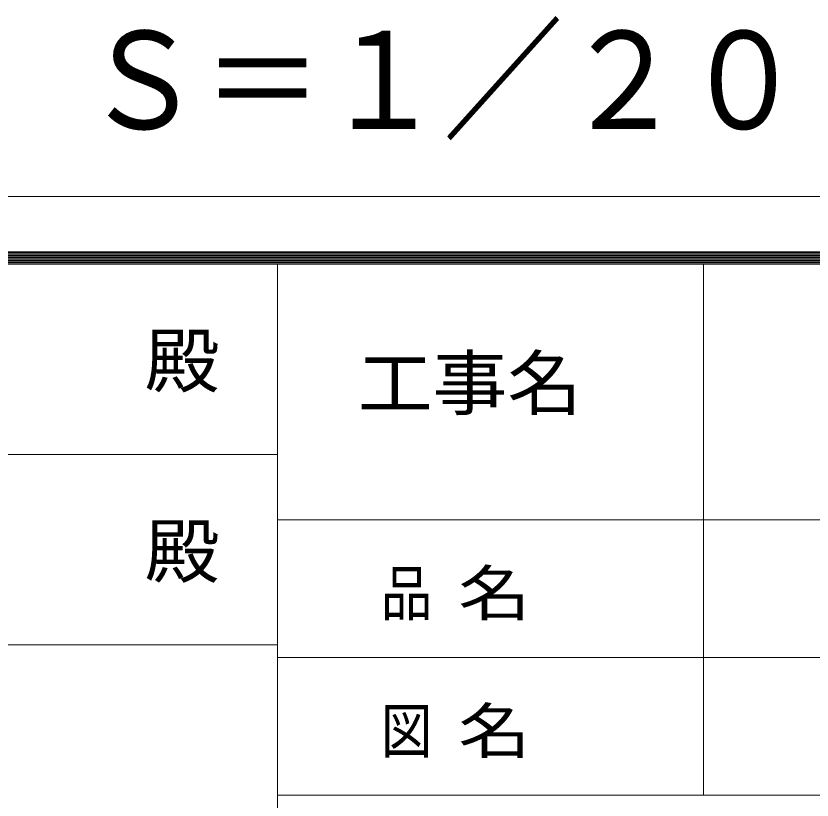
# Model space of a CAD drawing. Units: millimetres, scale not verified. Extents: x -37128 to 37128, y -29862 to 29862.
# Drawn here: x 26387 to 28611, y 1849 to 4040 of the extents above; entities that cross this region are included whole.
import ezdxf
from ezdxf.enums import TextEntityAlignment as Align

# ---------------------------------------------------------------- set-up
doc = ezdxf.new("R2010")
doc.units = ezdxf.units.MM
doc.header["$LTSCALE"] = 60
doc.layers.add('0-A_2-5DIM', color=3, linetype='Continuous', lineweight=18)
doc.layers.add('0-C_F-F', color=6, linetype='Continuous', lineweight=18)
doc.styles.add('ＭＳ ゴシック', font='')
doc.styles.get('ＭＳ ゴシック').set_extended_font_data('MS Gothic')

msp = doc.modelspace()

# ---------------------------------------------------------------- linework, layer by layer
at = {"layer": '0-A_2-5DIM'}
msp.add_line((29682.95, 3535.22), (24222.95, 3535.22), dxfattribs=at)
at = {"layer": '0-C_F-F', "color": 5}
for p, q in [((36393.07, 3381.32), (-3716.93, 3381.32)), ((-3716.93, 3377.82), (36393.07, 3377.82)), ((36393.07, 3374.32), (-3716.93, 3374.32)), ((-3716.93, 3370.82), (36393.07, 3370.82)), ((36393.07, 3367.32), (-3716.93, 3367.32)), ((-3716.93, 3363.82), (36393.07, 3363.82)), ((36393.07, 3360.32), (-3716.93, 3360.32)), ((-3716.93, 3356.82), (36393.07, 3356.82)), ((36393.07, 3353.32), (-3716.93, 3353.32)), ((-3716.93, 3349.82), (36393.07, 3349.82)), ((36393.07, 3346.32), (-3716.93, 3346.32)), ((27118.07, 3346.32), (27118.07, 1162.32)), ((28308.07, 1862.32), (28308.07, 3346.32)), ((27118.07, 2814.32), (21798.07, 2814.32)), ((34468.07, 2632.32), (27118.07, 2632.32)), ((21798.07, 2282.32), (27118.07, 2282.32)), ((27118.07, 2247.32), (31528.07, 2247.32)), ((27118.07, 1862.32), (36428.07, 1862.32))]:
    msp.add_line(p, q, dxfattribs=at)

# ---------------------------------------------------------------- texts
at = {"layer": '0-A_2-5DIM', "color": 7, "style": 'ＭＳ ゴシック', "width": 0.9}
msp.add_text('基礎部詳細図\u3000Ｓ＝１／２０', height=273.5, dxfattribs=at).set_placement((24222.95, 3642.53), align=Align.BOTTOM_LEFT)
at = {"layer": '0-C_F-F', "color": 7, "style": 'ＭＳ ゴシック'}
for s, height, width, p in [('殿', 145.9, 1.05, (26747.07, 2960.21)), ('工事名', 145.9, 1.05, (27342.07, 2897.21)), ('殿', 145.9, 1.05, (26747.07, 2428.21)), ('品 ', 124, 0.85, (27406.82, 2327.82)), ('名', 124, 1.2, (27622.96, 2327.82)), ('図 ', 124, 0.85, (27406.82, 1942.82)), ('名', 124, 1.2, (27622.96, 1942.82))]:
    msp.add_text(s, height=height, dxfattribs=dict(at, width=width)).set_placement(p, align=Align.BOTTOM_LEFT)

doc.saveas('drawing.dxf')
